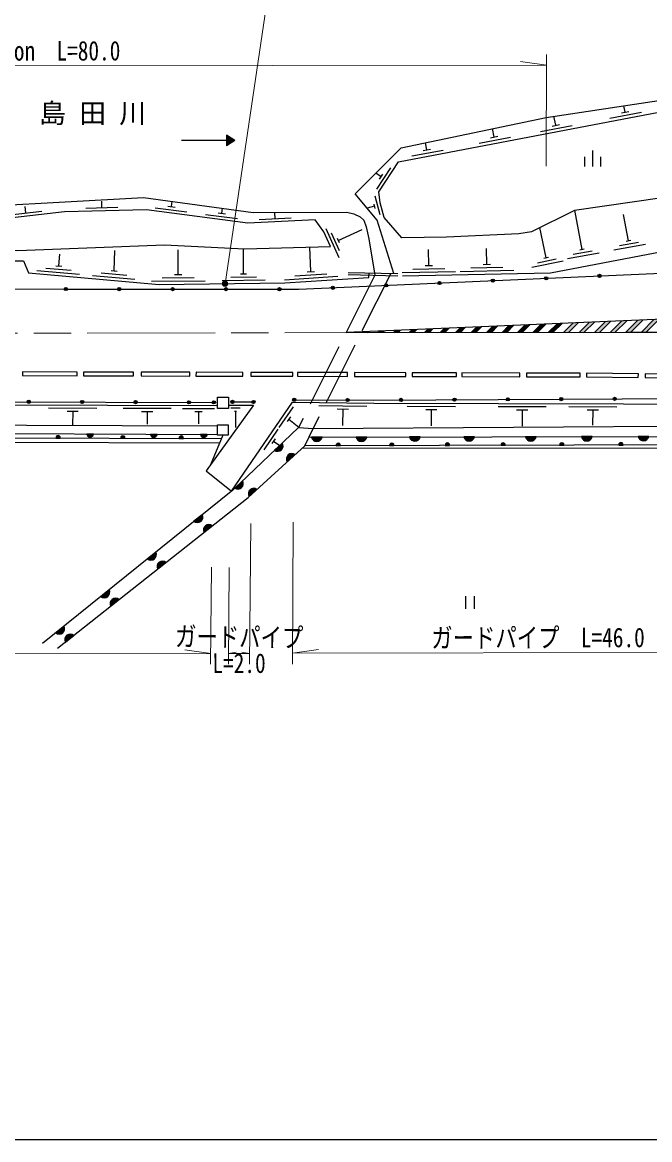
# Model space of a CAD drawing. Units: millimetres at full size, sheet at 1:1000; details may follow other scales. Extents: x 40000 to 680000, y 20000 to 380000.
# Drawn here: x 96155 to 154891, y 205000 to 309549 of the extents above; entities that cross this region are included whole.
import ezdxf
from ezdxf.enums import TextEntityAlignment as Align

# ---------------------------------------------------------------- set-up
doc = ezdxf.new("R2010")
doc.units = ezdxf.units.MM
doc.header["$LTSCALE"] = 1000
doc.linetypes.add('CHAIN', pattern=[18.5, 12, -1.5, 3.5, -1.5])
doc.linetypes.add('DASHED', pattern=[7.5, 6, -1.5])
for name, color, linetype, lineweight in [('M-BGD', 7, 'Continuous', 25), ('M-BMK', 2, 'CHAIN', 13), ('M-STR-HTXT', 7, 'Continuous', 13), ('M-STR-STRC', 7, 'Continuous', 25), ('M-TTL-BAND', 7, 'Continuous', 25)]:
    doc.layers.add(name, color=color, linetype=linetype, lineweight=lineweight)
doc.layers.add('M-BMK-HTXT', color=7, linetype='Continuous')
doc.styles.add('ＭＳ ゴシック', font='')
doc.styles.get('ＭＳ ゴシック').set_extended_font_data('MS Gothic')

msp = doc.modelspace()

# ---------------------------------------------------------------- hatches: boundary and pattern name
at = {"layer": 'M-BGD'}
for points in [[(115261, 297988), (116061, 298488), (115261, 298988)], [(140060, 285371, -1), (140360, 285385, -0.41421), (140217, 285228, -0.41421)], [(145055, 285593, -1), (145355, 285607, -0.41421), (145212, 285450, -0.41421)], [(150050, 285815, -1), (150350, 285828, -0.41421), (150207, 285672, -0.41421)], [(100078, 284597, -0.41421), (100228, 284746, -0.41421), (100378, 284596, -1)], [(105078, 284591, -0.41421), (105228, 284741, -0.41421), (105378, 284591, -1)], [(110078, 284585, -0.41421), (110228, 284735, -0.41421), (110378, 284585, -1)], [(115078, 284580, -0.41421), (115228, 284730, -0.41421), (115378, 284579, -1)], [(120078, 284574, -0.41421), (120228, 284724, -0.41421), (120378, 284574, -1)], [(125075, 284706, -0.41421), (125218, 284863, -0.41421), (125375, 284719, -1)], [(130070, 284928, -0.41421), (130213, 285084, -0.41421), (130370, 284941, -1)], [(135065, 285150, -1), (135365, 285163, -0.41421), (135222, 285006, -0.41421)], [(96609, 274044, -0.41421), (96759, 274194, -0.41421), (96909, 274043, -1)], [(101609, 274029, -0.41421), (101759, 274178, -0.41421), (101909, 274028, -1)], [(106609, 274013, -0.41421), (106759, 274163, -0.41421), (106909, 274012, -1)], [(111609, 273998, -0.41421), (111759, 274147, -0.41421), (111909, 273997, -1)], [(113941, 273990, -0.41421), (114092, 274140, -0.41421), (114241, 273989, -1)], [(115676, 274036, -0.41421), (115826, 274186, -0.41421), (115976, 274036, -1)], [(117643, 274029, -0.41421), (117793, 274179, -0.41421), (117943, 274029, -1)], [(121462, 274231, -0.41421), (121613, 274381, -0.41421), (121762, 274230, -1)], [(126462, 274214, -0.41421), (126613, 274364, -0.41421), (126762, 274213, -1)], [(131462, 274217, -1), (131762, 274219, -0.41421), (131613, 274068, -0.41421)], [(136462, 274243, -1), (136762, 274244, -0.41421), (136613, 274093, -0.41421)], [(141462, 274268, -1), (141762, 274269, -0.41421), (141613, 274119, -0.41421)], [(146462, 274293, -1), (146762, 274295, -0.41421), (146613, 274144, -0.41421)], [(151462, 274318, -1), (151762, 274320, -0.41421), (151613, 274169, -0.41421)], [(99702, 270652, 0.4608), (99502, 270888, 0.4608), (99300, 270654)], [(102815, 271009), (102189, 271011, 0.84072)], [(105764, 270634, 0.4608), (105564, 270870, 0.4608), (105362, 270635)], [(108148, 270988), (108774, 270986, -0.84072)], [(111238, 270618, 0.4608), (111037, 270854, 0.4608), (110836, 270619)], [(112833, 270970), (113459, 270968, -0.84072)], [(149499, 270783, -0.82183), (148508, 270781)], [(154813, 270793, -0.82183), (153823, 270791)], [(120493, 270185, -0.82183), (119774, 269503)], [(123227, 270735, 0.82183), (124217, 270736)], [(125534, 269937, -0.4608), (125734, 270173, -0.4608), (125936, 269938)], [(127407, 270742, 0.82183), (128398, 270744)], [(130540, 269948, -0.4608), (130740, 270183, -0.4608), (130942, 269949)], [(133405, 270753, -0.82183), (132414, 270751)], [(135757, 269959, -0.4608), (135958, 270195, -0.4608), (136159, 269960)], [(138483, 270763, -0.82183), (137492, 270761)], [(140972, 269971, -0.4608), (141172, 270206, -0.4608), (141374, 269972)], [(144257, 270773, -0.82183), (143266, 270771)], [(146458, 269983, -0.4608), (146658, 270218, -0.4608), (146859, 269984)], [(152001, 269995, -0.4608), (152201, 270230, -0.4608), (152403, 269996)], [(120963, 268431, -0.82183), (121697, 269097)], [(116767, 266649, -0.82183), (116048, 265967)], [(117391, 265186, -0.82183), (118124, 265852)], [(112225, 262858, 0.82183), (112997, 263480)], [(113156, 261824, -0.82183), (113933, 262439)], [(108648, 259973, -0.82183), (107877, 259351)], [(108829, 258402, -0.82183), (109606, 259017)], [(104281, 256452, -0.82183), (103510, 255830)], [(104425, 254918, -0.82183), (105202, 255533)], [(100064, 253051, -0.82183), (99293, 252429)], [(100186, 251565, -0.82183), (100963, 252180)]]:
    msp.add_hatch(color=256, dxfattribs=at).paths.add_polyline_path(points)
at = {"layer": 'M-STR-HTXT'}
msp.add_hatch(color=256, dxfattribs=at).paths.add_polyline_path([(115353, 285216, -1), (114913, 284976, -0.41421), (115013, 285316, -0.41421)])
at = {"layer": 'M-STR-STRC'}
for points in [[(143669, 281245), (143200, 281225), (142517, 280540), (142967, 280540)], [(145181, 281309), (144712, 281289), (143967, 280542), (144417, 280543)], [(146693, 281373), (146223, 281353), (145417, 280544), (145867, 280545)], [(148204, 281437), (147735, 281417), (146867, 280546), (147317, 280547)], [(149716, 281501), (149247, 281481), (148317, 280548), (148767, 280549)], [(151228, 281565), (150759, 281545), (149767, 280551), (150217, 280551)], [(152740, 281629), (152270, 281610), (151217, 280553), (151667, 280554)], [(154251, 281694), (153782, 281674), (152667, 280555), (153117, 280556)], [(155763, 281758), (155294, 281738), (154117, 280557), (154567, 280558)], [(128552, 280604), (126571, 280520), (126567, 280516), (128467, 280518)], [(130064, 280668), (129594, 280648), (129467, 280520), (129917, 280521)], [(131575, 280732), (131106, 280712), (130917, 280522), (131367, 280523)], [(133087, 280796), (132618, 280776), (132367, 280524), (132817, 280525)], [(134599, 280860), (134130, 280840), (133817, 280527), (134267, 280527)], [(136110, 280924), (135641, 280904), (135267, 280529), (135717, 280529)], [(137622, 280988), (137153, 280968), (136717, 280531), (137167, 280532)], [(139134, 281052), (138665, 281033), (138167, 280533), (138617, 280534)], [(140646, 281117), (140177, 281097), (139617, 280535), (140067, 280536)], [(142157, 281181), (141688, 281161), (141067, 280538), (141517, 280538)]]:
    msp.add_hatch(color=256, dxfattribs=at).paths.add_polyline_path(points)

# ---------------------------------------------------------------- linework, layer by layer
at = {"layer": 'M-BGD'}
for p, q in [((151167, 300575), (154114, 301136)), ((152241, 301085), (152928, 301216)), ((152584, 301150), (152471, 301748)), ((146093, 299914), (145931, 300767)), ((140337, 298818), (140188, 299602)), ((144676, 299339), (147623, 299900)), ((145750, 299849), (146437, 299980)), ((115261, 298488), (111061, 298488)), ((115261, 298988), (115261, 297988)), ((116061, 298488), (115261, 298988)), ((116061, 298488), (115261, 297988)), ((134034, 297618), (133908, 298279)), ((138919, 298243), (141867, 298804)), ((139993, 298753), (140681, 298884)), ((132616, 297043), (135564, 297604)), ((133690, 297553), (134378, 297684)), ((148817, 296051), (148817, 296951)), ((149567, 296051), (149567, 297551)), ((150317, 296051), (150317, 296951)), ((129332, 293934), (130648, 295941)), ((129739, 295102), (129250, 295423)), ((129586, 294868), (129893, 295336)), ((103602, 292205), (103588, 292805)), ((110110, 292304), (110176, 292802)), ((129664, 291552), (129190, 293288)), ((95005, 291539), (97986, 291882)), ((96495, 291711), (96427, 292307)), ((102103, 292169), (105102, 292240)), ((108584, 292202), (111558, 291810)), ((109763, 292350), (110457, 292258)), ((114497, 291725), (115191, 291634)), ((114844, 291680), (114906, 292156)), ((119819, 291177), (119790, 291770)), ((129137, 292341), (128447, 292152)), ((129193, 292138), (129082, 292543)), ((148567, 288305), (147876, 291964)), ((113317, 291578), (116291, 291186)), ((118321, 291104), (121317, 291250)), ((152906, 289116), (152444, 291573)), ((124562, 290266), (125802, 287535)), ((125083, 289844), (125828, 288205)), ((125729, 289149), (127968, 290162)), ((145198, 287520), (144618, 290354)), ((125642, 289340), (125815, 288957)), ((151537, 288258), (154489, 288792)), ((152074, 288660), (153845, 288980)), ((152700, 289078), (153113, 289153)), ((99573, 286751), (99670, 287858)), ((104756, 286296), (104827, 288189)), ((110751, 285945), (110755, 288261)), ((116870, 286016), (116855, 288354)), ((123158, 286221), (123073, 288514)), ((134208, 286790), (134178, 288290)), ((139651, 286899), (139621, 288399)), ((144993, 287477), (145404, 287563)), ((147193, 287455), (150148, 287973)), ((147732, 287854), (149505, 288165)), ((148360, 288269), (148774, 288341)), ((98351, 286557), (100742, 286347)), ((99294, 286776), (99852, 286727)), ((132715, 286460), (135714, 286520)), ((133858, 286783), (134558, 286797)), ((138157, 286569), (141157, 286629)), ((139301, 286892), (140001, 286906)), ((143852, 286626), (146789, 287239)), ((144379, 287042), (146141, 287410)), ((97528, 286328), (101513, 285979)), ((102711, 285873), (106696, 285524)), ((103535, 286102), (105925, 285893)), ((104477, 286321), (105035, 286272)), ((109254, 285627), (112254, 285662)), ((110401, 285941), (111101, 285949)), ((114877, 285393), (118877, 285440)), ((115673, 285702), (118073, 285731)), ((116590, 286013), (117150, 286020)), ((120703, 285460), (125692, 285785)), ((121681, 285824), (124675, 286019)), ((122809, 286198), (123508, 286244)), ((126653, 285946), (131313, 285839)), ((126657, 286146), (131318, 286039)), ((128603, 285674), (128613, 286101)), ((131721, 286140), (136720, 286240)), ((137163, 286249), (142162, 286349)), ((108258, 285315), (113258, 285374)), ((67335, 274136), (114091, 273990)), ((115826, 274036), (117793, 274029)), ((90284, 273764), (114424, 273689)), ((103119, 273424), (98619, 273438)), ((101393, 273129), (100343, 273133)), ((100868, 273131), (100864, 271816)), ((110087, 273402), (105587, 273416)), ((108361, 273108), (107311, 273111)), ((107836, 273109), (107832, 271939)), ((114144, 273390), (111144, 273399)), ((112993, 273093), (112293, 273095)), ((112643, 273094), (112640, 271991)), ((115458, 273738), (117792, 273729)), ((116561, 273434), (115661, 273437)), ((116215, 273135), (116005, 273136)), ((116110, 273135), (116104, 271635)), ((121513, 273557), (120186, 271630)), ((128408, 273613), (123908, 273665)), ((126679, 273333), (125629, 273345)), ((126154, 273339), (126137, 271839)), ((136698, 273587), (132198, 273598)), ((134972, 273291), (133922, 273293)), ((134447, 273292), (134444, 271792)), ((145213, 273566), (140713, 273577)), ((143488, 273270), (142438, 273273)), ((142963, 273271), (142959, 271771)), ((151811, 273550), (147311, 273561)), ((150085, 273254), (149035, 273257)), ((149560, 273255), (149550, 271851)), ((121252, 272648), (120942, 272199)), ((121097, 272423), (122040, 271659)), ((102815, 271009), (102189, 271011)), ((108774, 270986), (108148, 270988)), ((113459, 270968), (112833, 270970)), ((114921, 270929), (113771, 268156)), ((120088, 271488), (118762, 269560)), ((122993, 270734), (160621, 270803)), ((149499, 270783), (148508, 270781)), ((154813, 270793), (153823, 270791)), ((65191, 270355), (114622, 270208)), ((65192, 270755), (114787, 270607)), ((99300, 270654), (99702, 270652)), ((105362, 270635), (105764, 270634)), ((110836, 270619), (111238, 270618)), ((119827, 270579), (119517, 270129)), ((119672, 270354), (120251, 269955)), ((120493, 270185), (119774, 269503)), ((124217, 270736), (123227, 270735)), ((125534, 269937), (125936, 269938)), ((128398, 270744), (127407, 270742)), ((130540, 269948), (130942, 269949)), ((133405, 270753), (132414, 270751)), ((135757, 269959), (136159, 269960)), ((138483, 270763), (137492, 270761)), ((140972, 269971), (141374, 269972)), ((144257, 270773), (143266, 270771)), ((146458, 269983), (146859, 269984)), ((152001, 269995), (152403, 269996)), ((120963, 268431), (121697, 269097)), ((116767, 266649), (116048, 265967)), ((117391, 265186), (118124, 265852)), ((112997, 263480), (112225, 262858)), ((113156, 261824), (113933, 262439)), ((108648, 259973), (107877, 259351)), ((108829, 258402), (109606, 259017)), ((104281, 256452), (103510, 255830)), ((104425, 254918), (105202, 255533)), ((137649, 255861), (137649, 254661)), ((138449, 255861), (138449, 254661)), ((100064, 253051), (99293, 252429)), ((100186, 251565), (100963, 252180))]:
    msp.add_line(p, q, dxfattribs=at)
at = {"layer": 'M-BGD', "linetype": 'DASHED'}
for p, q in [((129159, 285883), (122024, 271637)), ((130643, 286054), (123374, 271540))]:
    msp.add_line(p, q, dxfattribs=at)
at = {"layer": 'M-BGD'}
for points in [[(130949, 286047), (129367, 291038), (127327, 293508), (131636, 297800), (145193, 300657), (157394, 302486), (162278, 302126), (163292, 301579), (164037, 299663), (165838, 299569), (166424, 300169), (165298, 302673), (165691, 303775), (174621, 308308), (176621, 308675), (178351, 306484), (178272, 298929)], [(158856, 293531), (147845, 291958), (143828, 289959), (142640, 289757), (135859, 289458), (131676, 289395), (130048, 291285), (129673, 292658), (129521, 293676), (131374, 296501), (155734, 301139)], [(65251, 293753), (70028, 292834), (86037, 291971), (107513, 293166), (117755, 291767), (126538, 291782), (127198, 291622), (127782, 291337), (128124, 291026), (128335, 290407), (128601, 289282), (129129, 286076), (129159, 285883)], [(65240, 289327), (71743, 288831), (80247, 288267), (84179, 288233), (95749, 288211), (109471, 288732), (116963, 288349), (125004, 288567), (124376, 289951), (123577, 291059), (117277, 290753), (107794, 292004), (100092, 291822), (87088, 290328), (69150, 291911), (65248, 292591)], [(131759, 285841), (145608, 286118), (158187, 288503), (160398, 288642), (162372, 288530), (162372, 287581), (163542, 286767)], [(65228, 284655), (100052, 284597), (122051, 284572), (168028, 286613), (168475, 286805), (178739, 287467)], [(65231, 285859), (74292, 285688), (92015, 285847), (95201, 287226), (96268, 287226), (96731, 286097), (108963, 285024), (120747, 285162), (128603, 285674)], [(117792, 273729), (113355, 267578), (115728, 265682), (121449, 273994)], [(121449, 273994), (129063, 273905), (164113, 273820), (167590, 273815)], [(121612, 274231), (129065, 274205), (163965, 274382), (167468, 274294)], [(162915, 273823), (160616, 269701), (122347, 269688)], [(161456, 273826), (160402, 270013), (122614, 269931)], [(114428, 271764), (87603, 271868), (66685, 271993)], [(114428, 270964), (87599, 271068), (66685, 271193)], [(122024, 271637), (115855, 265785), (98047, 251425)], [(99448, 250981), (117295, 265099), (122614, 269931), (123374, 271540)], [(122024, 271637), (123374, 271540), (160899, 271809)]]:
    msp.add_lwpolyline(points, dxfattribs=at)
for points in [[(96166, 276491), (101297, 276479), (101297, 276829), (96167, 276841)], [(101891, 276478), (106563, 276468), (106564, 276818), (101892, 276828)], [(107292, 276466), (111838, 276455), (111839, 276805), (107292, 276816)], [(112415, 276454), (116790, 276444), (116791, 276794), (112416, 276804)], [(117547, 276442), (121483, 276433), (121484, 276783), (117547, 276792)], [(121924, 276432), (126586, 276421), (126586, 276771), (121925, 276782)], [(127248, 276420), (132075, 276409), (132075, 276759), (127249, 276770)], [(132639, 276408), (136805, 276398), (136806, 276748), (132640, 276758)], [(137295, 276397), (142739, 276384), (142740, 276734), (137295, 276747)], [(143370, 276383), (148398, 276371), (148399, 276721), (143371, 276733)], [(148964, 276368), (153829, 276325), (153832, 276675), (148967, 276718)], [(154482, 276319), (160160, 276268), (160163, 276618), (154485, 276669)], [(114424, 274461), (115458, 274461), (115458, 273407), (114424, 273407)], [(114428, 271888), (115413, 271888), (115413, 270929), (114428, 270929)]]:
    msp.add_lwpolyline(points, close=True, dxfattribs=at)
for centre in [(140210, 285378), (145205, 285600), (150200, 285822), (100228, 284596), (105228, 284591), (110228, 284585), (115228, 284580), (120228, 284574), (125225, 284713), (130220, 284935), (135215, 285156), (96759, 274044), (101759, 274028), (106759, 274013), (111759, 273997), (114091, 273990), (115826, 274036), (117793, 274029), (121612, 274231), (126612, 274214), (131612, 274218), (136612, 274243), (141612, 274269), (146612, 274294), (151612, 274319)]:
    msp.add_circle(centre, 150, dxfattribs=at)
for centre, radius, start, end in [((99501, 270685), 203, 350.86772, 188.79111), ((102502, 271065), 318, 189.66937, 349.8871), ((105563, 270667), 203, 350.86772, 188.79111), ((108461, 271042), 318, 189.66937, 349.8871), ((111037, 270650), 203, 350.86772, 188.79111), ((113146, 271023), 318, 189.66937, 349.8871), ((149003, 270880), 505, 191.27617, 348.93436), ((154318, 270890), 505, 191.27617, 348.93436), ((120066, 269915), 505, 234.66116, 32.31935), ((123722, 270833), 505, 191.27617, 348.93436), ((125735, 269969), 203, 351.16346, 189.08685), ((127902, 270841), 505, 191.27617, 348.93436), ((130741, 269980), 203, 351.16346, 189.08685), ((132909, 270850), 505, 191.27617, 348.93436), ((135958, 269992), 203, 351.16346, 189.08685), ((137987, 270860), 505, 191.27617, 348.93436), ((141173, 270003), 203, 351.16346, 189.08685), ((143762, 270870), 505, 191.27617, 348.93436), ((146658, 270015), 203, 351.16346, 189.08685), ((152202, 270027), 203, 351.16346, 189.08685), ((121396, 268692), 505, 53.4213, 211.07949), ((116340, 266379), 505, 234.66116, 32.31935), ((117823, 265446), 505, 53.4213, 211.07949), ((112550, 263245), 505, 230.05356, 27.71175), ((113605, 262055), 505, 49.5163, 207.1745), ((108201, 259738), 505, 230.05356, 27.71175), ((109278, 258633), 505, 49.5163, 207.1745), ((103834, 256217), 505, 230.05356, 27.71175), ((104874, 255149), 505, 49.5163, 207.1745), ((99617, 252816), 505, 230.05356, 27.71175), ((100635, 251795), 505, 49.5163, 207.1745)]:
    msp.add_arc(centre, radius, start, end, dxfattribs=at)
at = {"layer": 'M-BMK'}
msp.add_line((65217, 280423), (159411, 280565), dxfattribs=at)
at = {"layer": 'M-STR-HTXT'}
for p, q in [((115133, 285096), (121095, 325199)), ((145211, 296094), (145222, 306544)), ((65271, 305423), (145221, 305544)), ((145221, 305544), (142790, 305882)), ((117419, 249502), (117561, 262667)), ((121451, 249508), (121515, 262769)), ((113788, 249496), (113861, 258558)), ((115449, 249499), (115524, 258532)), ((66398, 250425), (113796, 250496)), ((113796, 250496), (111365, 250834)), ((115457, 250499), (116186, 250602)), ((115457, 250499), (117429, 250502)), ((117429, 250502), (116700, 250603)), ((121456, 250508), (123886, 250853)), ((121456, 250508), (167427, 250611))]:
    msp.add_line(p, q, dxfattribs=at)
msp.add_circle((115133, 285096), 250, dxfattribs=at)
at = {"layer": 'M-STR-STRC'}
for p, q in [((142967, 280540), (143669, 281245)), ((143967, 280542), (144712, 281289)), ((144417, 280543), (145181, 281309)), ((145417, 280544), (146223, 281353)), ((145867, 280545), (146693, 281373)), ((146867, 280546), (147735, 281417)), ((147317, 280547), (148204, 281437)), ((148317, 280548), (149247, 281481)), ((148767, 280549), (149716, 281501)), ((149767, 280551), (150759, 281545)), ((150217, 280551), (151228, 281565)), ((151217, 280553), (152270, 281610)), ((151667, 280554), (152740, 281629)), ((152667, 280555), (153782, 281674)), ((153117, 280556), (154251, 281694)), ((154117, 280557), (155294, 281738)), ((154567, 280558), (155763, 281758)), ((126567, 280516), (126571, 280520)), ((128467, 280518), (128552, 280604)), ((129467, 280520), (129594, 280648)), ((129917, 280521), (130064, 280668)), ((130917, 280522), (131106, 280712)), ((131367, 280523), (131575, 280732)), ((132367, 280524), (132618, 280776)), ((132817, 280525), (133087, 280796)), ((133817, 280527), (134130, 280840)), ((134267, 280527), (134599, 280860)), ((135267, 280529), (135641, 280904)), ((135717, 280529), (136110, 280924)), ((136717, 280531), (137153, 280968)), ((137167, 280532), (137622, 280988)), ((138167, 280533), (138665, 281033)), ((138617, 280534), (139134, 281052)), ((139617, 280535), (140177, 281097)), ((140067, 280536), (140646, 281117)), ((141067, 280538), (141688, 281161)), ((141517, 280538), (142157, 281181)), ((142517, 280540), (143200, 281225))]:
    msp.add_line(p, q, dxfattribs=at)
msp.add_lwpolyline([(126471, 280515), (159411, 280565), (171794, 280662), (180229, 280807), (185087, 283001)], close=True, dxfattribs=at)
at = {"layer": 'M-TTL-BAND'}
msp.add_line((40000, 205000), (579000, 205000), dxfattribs=at)

# ---------------------------------------------------------------- texts
at = {"layer": 'M-BMK-HTXT', "style": 'ＭＳ ゴシック'}
msp.add_text('島 田 川', height=1833, dxfattribs=at).set_placement((102738, 301047), align=Align.MIDDLE_CENTER)
at = {"layer": 'M-STR-HTXT', "style": 'ＭＳ ゴシック', "width": 0.8}
for s, rotation, p in [('路  肩  Con  L=80.0', 0.087, (95855, 305418)), ('ガードパイプ', 359.382, (116443, 250569)), ('ガードパイプ\u3000L=46.0', 0.128, (144442, 250508))]:
    msp.add_text(s, height=1833, rotation=rotation, dxfattribs=at).set_placement(p, align=Align.BOTTOM_CENTER)
msp.add_text('L=2.0', height=1833, rotation=0.087, dxfattribs=at).set_placement((116443, 250500), align=Align.TOP_CENTER)

doc.saveas('drawing.dxf')
